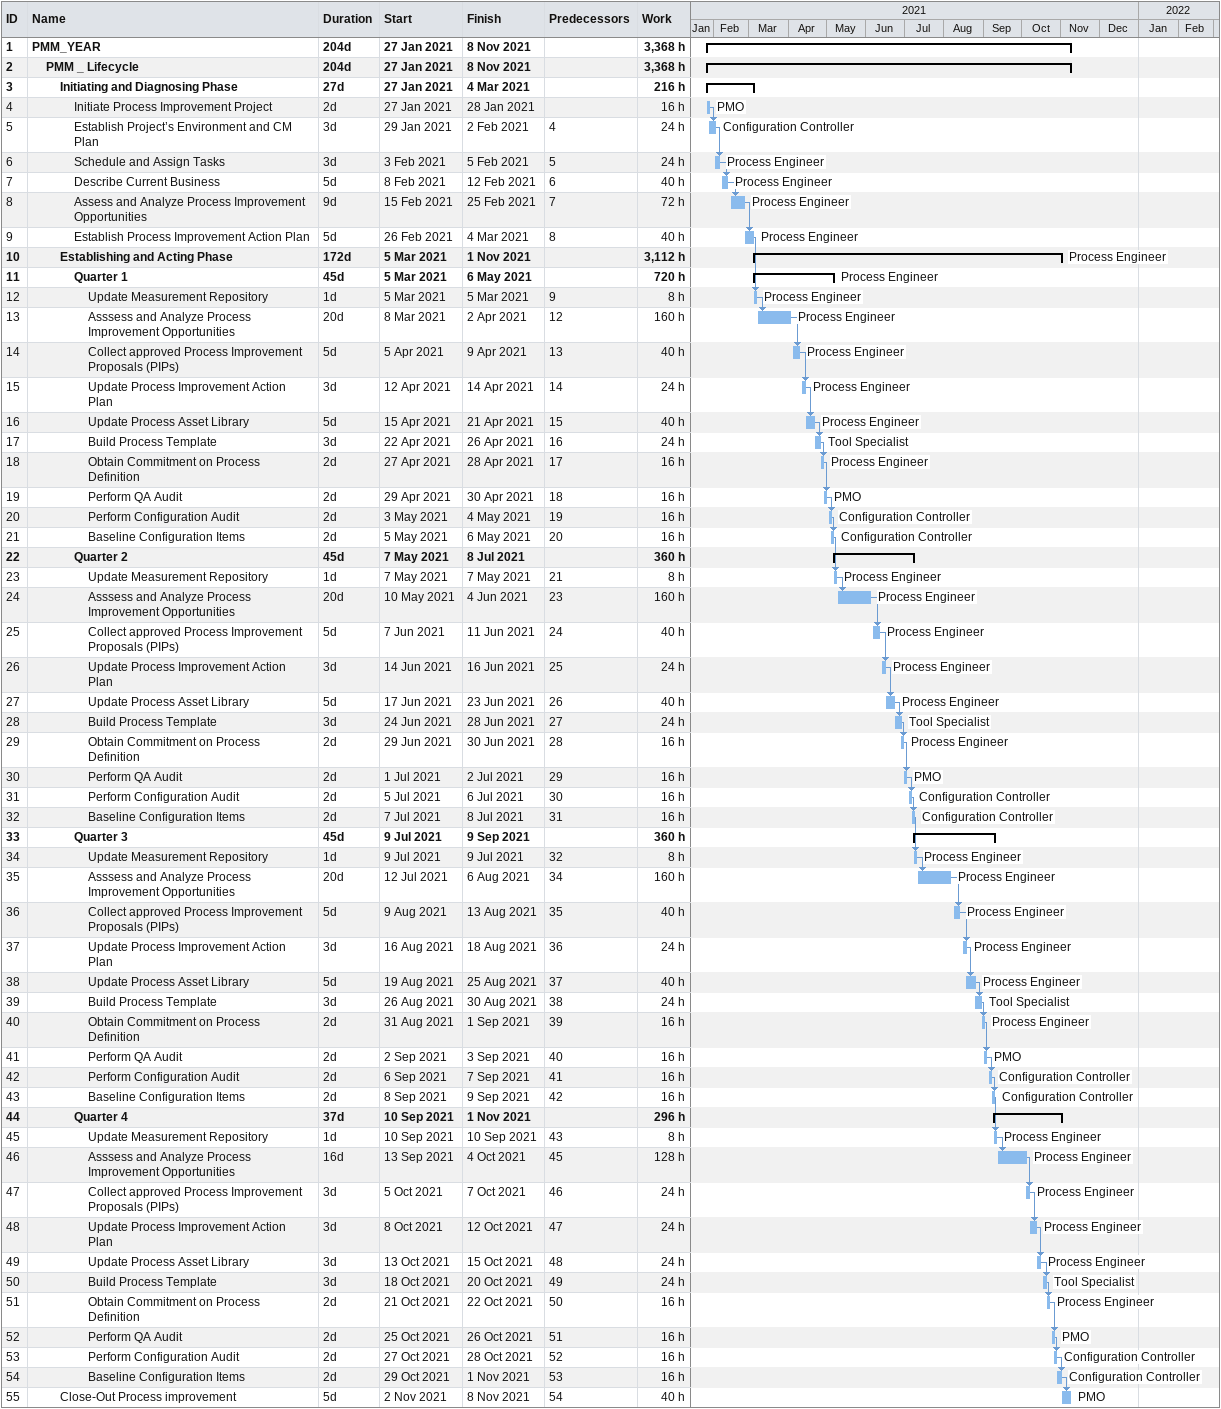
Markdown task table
| ID | Level | Task | Duration | Start | Finish | Predecessors | Resources | Work (h) |
|---|---|---|---|---|---|---|---|---|
| 1 | 1 | **PMM_YEAR** | 204d | 2021-01-27 | 2021-11-08 |  |  | 3368 |
| 2 | 2 | **PMM _ Lifecycle** | 204d | 2021-01-27 | 2021-11-08 |  |  | 3368 |
| 3 | 3 | **Initiating and Diagnosing Phase** | 27d | 2021-01-27 | 2021-03-04 |  |  | 216 |
| 4 | 4 | Initiate Process Improvement Project | 2d | 2021-01-27 | 2021-01-28 |  | PMO | 16 |
| 5 | 4 | Establish Project’s Environment and CM Plan | 3d | 2021-01-29 | 2021-02-02 | 4 | Configuration Controller | 24 |
| 6 | 4 | Schedule and Assign Tasks | 3d | 2021-02-03 | 2021-02-05 | 5 | Process Engineer | 24 |
| 7 | 4 | Describe Current Business | 5d | 2021-02-08 | 2021-02-12 | 6 | Process Engineer | 40 |
| 8 | 4 | Assess and Analyze Process Improvement Opportunities | 9d | 2021-02-15 | 2021-02-25 | 7 | Process Engineer | 72 |
| 9 | 4 | Establish Process Improvement Action Plan | 5d | 2021-02-26 | 2021-03-04 | 8 | Process Engineer | 40 |
| 10 | 3 | **Establishing and Acting Phase** | 172d | 2021-03-05 | 2021-11-01 |  | Process Engineer | 3112 |
| 11 | 4 | **Quarter 1** | 45d | 2021-03-05 | 2021-05-06 |  | Process Engineer | 720 |
| 12 | 5 | Update Measurement Repository | 1d | 2021-03-05 | 2021-03-05 | 9 | Process Engineer | 8 |
| 13 | 5 | Asssess and Analyze Process Improvement Opportunities | 20d | 2021-03-08 | 2021-04-02 | 12 | Process Engineer | 160 |
| 14 | 5 | Collect approved Process Improvement Proposals (PIPs) | 5d | 2021-04-05 | 2021-04-09 | 13 | Process Engineer | 40 |
| 15 | 5 | Update Process Improvement Action Plan | 3d | 2021-04-12 | 2021-04-14 | 14 | Process Engineer | 24 |
| 16 | 5 | Update Process Asset Library | 5d | 2021-04-15 | 2021-04-21 | 15 | Process Engineer | 40 |
| 17 | 5 | Build Process Template | 3d | 2021-04-22 | 2021-04-26 | 16 | Tool Specialist | 24 |
| 18 | 5 | Obtain Commitment on Process Definition | 2d | 2021-04-27 | 2021-04-28 | 17 | Process Engineer | 16 |
| 19 | 5 | Perform QA Audit | 2d | 2021-04-29 | 2021-04-30 | 18 | PMO | 16 |
| 20 | 5 | Perform Configuration Audit | 2d | 2021-05-03 | 2021-05-04 | 19 | Configuration Controller | 16 |
| 21 | 5 | Baseline Configuration Items | 2d | 2021-05-05 | 2021-05-06 | 20 | Configuration Controller | 16 |
| 22 | 4 | **Quarter 2** | 45d | 2021-05-07 | 2021-07-08 |  |  | 360 |
| 23 | 5 | Update Measurement Repository | 1d | 2021-05-07 | 2021-05-07 | 21 | Process Engineer | 8 |
| 24 | 5 | Asssess and Analyze Process Improvement Opportunities | 20d | 2021-05-10 | 2021-06-04 | 23 | Process Engineer | 160 |
| 25 | 5 | Collect approved Process Improvement Proposals (PIPs) | 5d | 2021-06-07 | 2021-06-11 | 24 | Process Engineer | 40 |
| 26 | 5 | Update Process Improvement Action Plan | 3d | 2021-06-14 | 2021-06-16 | 25 | Process Engineer | 24 |
| 27 | 5 | Update Process Asset Library | 5d | 2021-06-17 | 2021-06-23 | 26 | Process Engineer | 40 |
| 28 | 5 | Build Process Template | 3d | 2021-06-24 | 2021-06-28 | 27 | Tool Specialist | 24 |
| 29 | 5 | Obtain Commitment on Process Definition | 2d | 2021-06-29 | 2021-06-30 | 28 | Process Engineer | 16 |
| 30 | 5 | Perform QA Audit | 2d | 2021-07-01 | 2021-07-02 | 29 | PMO | 16 |
| 31 | 5 | Perform Configuration Audit | 2d | 2021-07-05 | 2021-07-06 | 30 | Configuration Controller | 16 |
| 32 | 5 | Baseline Configuration Items | 2d | 2021-07-07 | 2021-07-08 | 31 | Configuration Controller | 16 |
| 33 | 4 | **Quarter 3** | 45d | 2021-07-09 | 2021-09-09 |  |  | 360 |
| 34 | 5 | Update Measurement Repository | 1d | 2021-07-09 | 2021-07-09 | 32 | Process Engineer | 8 |
| 35 | 5 | Asssess and Analyze Process Improvement Opportunities | 20d | 2021-07-12 | 2021-08-06 | 34 | Process Engineer | 160 |
| 36 | 5 | Collect approved Process Improvement Proposals (PIPs) | 5d | 2021-08-09 | 2021-08-13 | 35 | Process Engineer | 40 |
| 37 | 5 | Update Process Improvement Action Plan | 3d | 2021-08-16 | 2021-08-18 | 36 | Process Engineer | 24 |
| 38 | 5 | Update Process Asset Library | 5d | 2021-08-19 | 2021-08-25 | 37 | Process Engineer | 40 |
| 39 | 5 | Build Process Template | 3d | 2021-08-26 | 2021-08-30 | 38 | Tool Specialist | 24 |
| 40 | 5 | Obtain Commitment on Process Definition | 2d | 2021-08-31 | 2021-09-01 | 39 | Process Engineer | 16 |
| 41 | 5 | Perform QA Audit | 2d | 2021-09-02 | 2021-09-03 | 40 | PMO | 16 |
| 42 | 5 | Perform Configuration Audit | 2d | 2021-09-06 | 2021-09-07 | 41 | Configuration Controller | 16 |
| 43 | 5 | Baseline Configuration Items | 2d | 2021-09-08 | 2021-09-09 | 42 | Configuration Controller | 16 |
| 44 | 4 | **Quarter 4** | 37d | 2021-09-10 | 2021-11-01 |  |  | 296 |
| 45 | 5 | Update Measurement Repository | 1d | 2021-09-10 | 2021-09-10 | 43 | Process Engineer | 8 |
| 46 | 5 | Asssess and Analyze Process Improvement Opportunities | 16d | 2021-09-13 | 2021-10-04 | 45 | Process Engineer | 128 |
| 47 | 5 | Collect approved Process Improvement Proposals (PIPs) | 3d | 2021-10-05 | 2021-10-07 | 46 | Process Engineer | 24 |
| 48 | 5 | Update Process Improvement Action Plan | 3d | 2021-10-08 | 2021-10-12 | 47 | Process Engineer | 24 |
| 49 | 5 | Update Process Asset Library | 3d | 2021-10-13 | 2021-10-15 | 48 | Process Engineer | 24 |
| 50 | 5 | Build Process Template | 3d | 2021-10-18 | 2021-10-20 | 49 | Tool Specialist | 24 |
| 51 | 5 | Obtain Commitment on Process Definition | 2d | 2021-10-21 | 2021-10-22 | 50 | Process Engineer | 16 |
| 52 | 5 | Perform QA Audit | 2d | 2021-10-25 | 2021-10-26 | 51 | PMO | 16 |
| 53 | 5 | Perform Configuration Audit | 2d | 2021-10-27 | 2021-10-28 | 52 | Configuration Controller | 16 |
| 54 | 5 | Baseline Configuration Items | 2d | 2021-10-29 | 2021-11-01 | 53 | Configuration Controller | 16 |
| 55 | 3 | Close-Out Process improvement | 5d | 2021-11-02 | 2021-11-08 | 54 | PMO | 40 |
